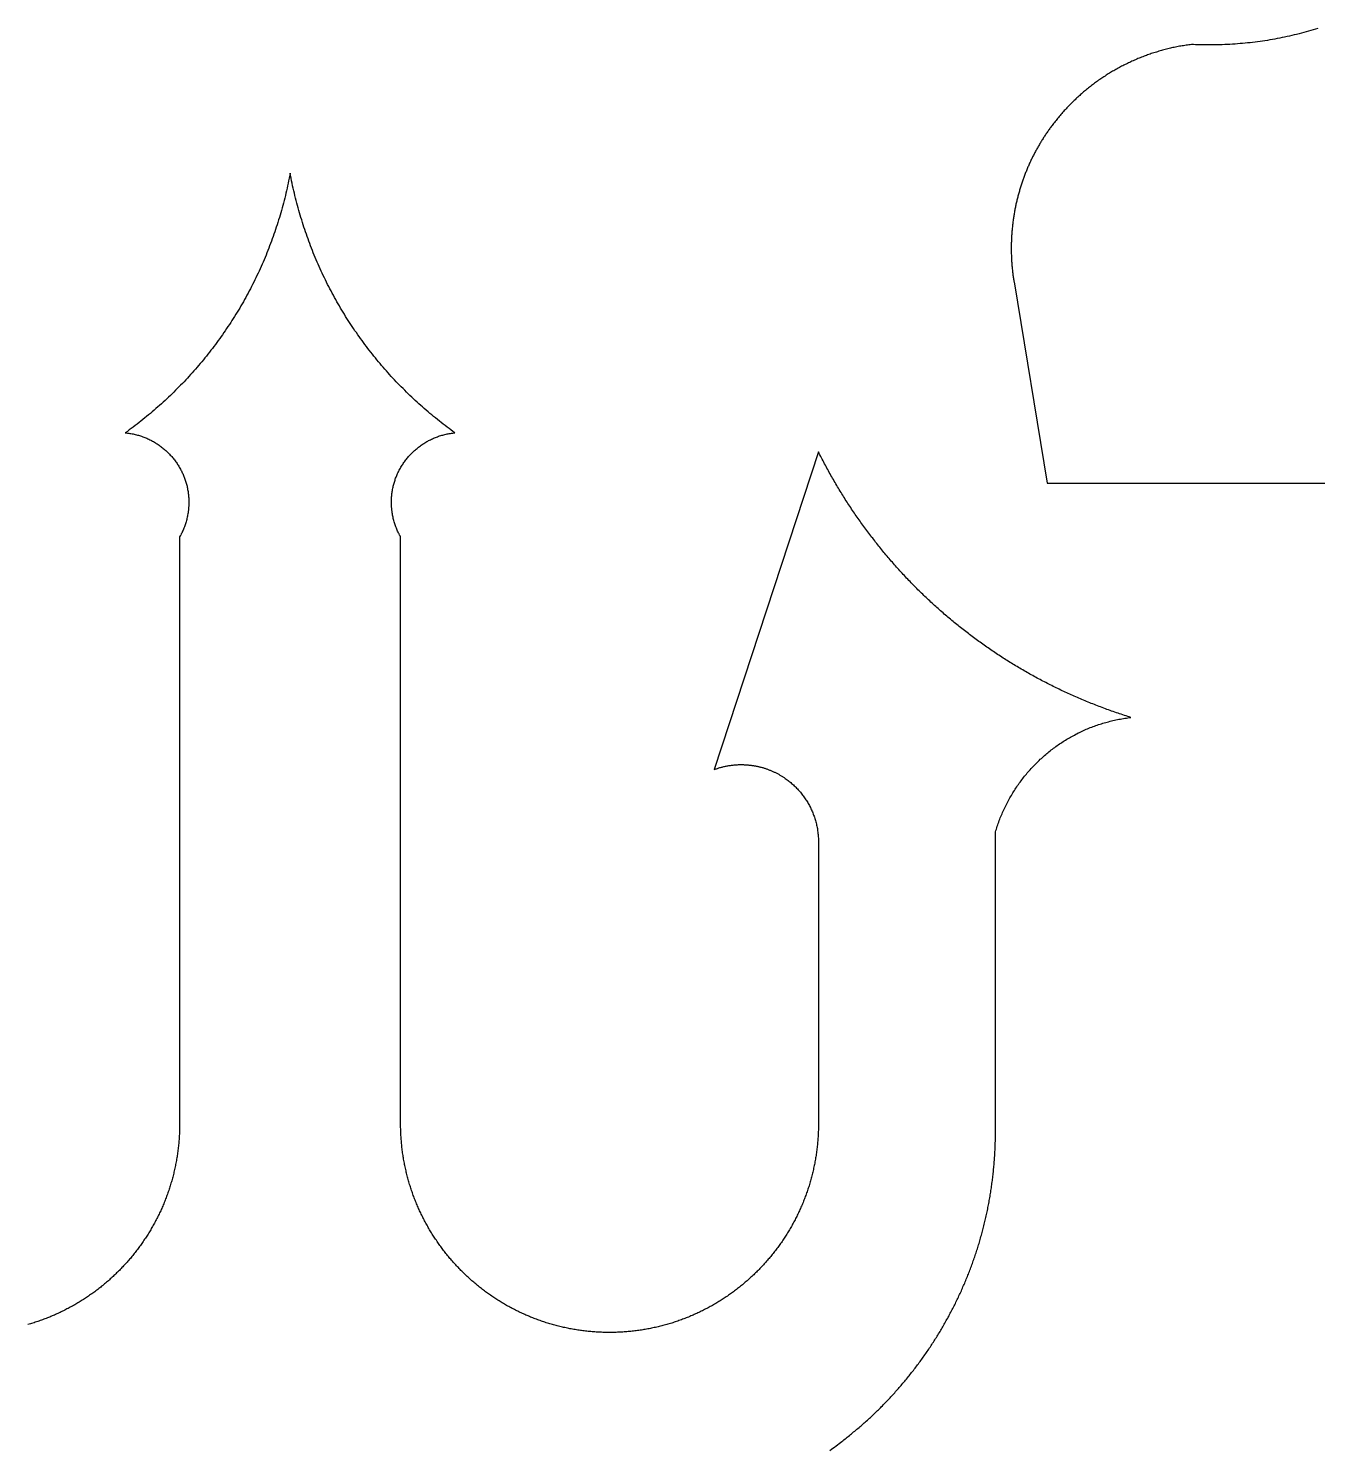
# Model space of a CAD drawing. Extents: x -331 to 1103, y -532 to 1751.
# Drawn here: x 441.7 to 644.4, y 285.2 to 508.7 of the extents above; entities that cross this region are included whole.
import ezdxf

# ---------------------------------------------------------------- set-up
doc = ezdxf.new("R2010")
doc.units = 0
doc.layers.add('Default_Layer', color=1, linetype='CONTINUOUS')

msp = doc.modelspace()

# ---------------------------------------------------------------- linework, layer by layer
at = {"layer": 'Default_Layer'}
for points in [[(644.44, 508.68), (644.07, 508.56), (643.7, 508.45), (643.33, 508.34), (642.96, 508.23), (642.59, 508.13), (642.21, 508.03), (641.84, 507.93), (641.47, 507.83), (641.09, 507.74), (640.71, 507.65), (640.34, 507.56), (639.96, 507.47), (639.58, 507.39), (639.2, 507.3), (638.82, 507.23), (638.43, 507.15), (638.05, 507.08), (637.67, 507), (637.28, 506.93), (636.9, 506.87), (636.51, 506.8), (636.12, 506.74), (635.73, 506.69), (635.34, 506.63), (634.95, 506.58), (634.56, 506.53), (634.17, 506.48), (633.78, 506.43), (633.38, 506.39), (632.99, 506.35), (632.6, 506.31), (632.2, 506.28), (631.8, 506.25), (631.41, 506.22), (631.01, 506.19), (630.61, 506.17), (630.21, 506.15), (629.81, 506.13), (629.41, 506.11), (629.01, 506.1), (628.6, 506.09), (628.2, 506.08), (627.8, 506.08), (627.39, 506.08), (627.02, 506.08), (626.65, 506.08), (626.28, 506.09), (625.92, 506.1), (625.56, 506.11), (625.21, 506.12), (624.88, 506.13), (624.55, 506.15), (624.34, 506.12), (624.13, 506.09), (623.92, 506.06), (623.71, 506.03), (623.5, 506), (623.3, 505.96), (623.09, 505.93), (622.88, 505.89), (622.67, 505.86), (622.47, 505.82), (622.26, 505.78), (622.06, 505.73), (621.85, 505.69), (621.65, 505.65), (621.44, 505.6), (621.24, 505.55), (621.04, 505.51), (620.83, 505.46), (620.63, 505.41), (620.43, 505.36), (620.23, 505.3), (620.03, 505.25), (619.83, 505.19), (619.63, 505.14), (619.43, 505.08), (619.23, 505.02), (619.04, 504.96), (618.84, 504.9), (618.64, 504.84), (618.45, 504.77), (618.25, 504.71), (618.06, 504.64), (617.87, 504.58), (617.67, 504.51), (617.48, 504.44), (617.29, 504.37), (617.1, 504.3), (616.9, 504.22), (616.71, 504.15), (616.52, 504.07), (616.34, 504), (616.15, 503.92), (615.96, 503.84), (615.77, 503.76), (615.59, 503.68), (615.4, 503.6), (615.21, 503.51), (615.03, 503.43), (614.85, 503.34), (614.66, 503.26), (614.48, 503.17), (614.3, 503.08), (614.12, 502.99), (613.93, 502.9), (613.75, 502.81), (613.58, 502.72), (613.4, 502.62), (613.22, 502.53), (613.04, 502.43), (612.86, 502.33), (612.69, 502.23), (612.51, 502.13), (612.34, 502.03), (612.16, 501.93), (611.99, 501.83), (611.82, 501.73), (611.65, 501.62), (611.48, 501.52), (611.3, 501.41), (611.14, 501.3), (610.97, 501.19), (610.8, 501.08), (610.63, 500.97), (610.46, 500.86), (610.3, 500.75), (610.13, 500.63), (609.97, 500.52), (609.8, 500.4), (609.64, 500.28), (609.48, 500.17), (609.32, 500.05), (609.16, 499.93), (609, 499.81), (608.84, 499.69), (608.68, 499.56), (608.52, 499.44), (608.36, 499.31), (608.21, 499.19), (608.05, 499.06), (607.9, 498.93), (607.74, 498.81), (607.59, 498.68), (607.44, 498.55), (607.29, 498.41), (607.14, 498.28), (606.99, 498.15), (606.84, 498.02), (606.69, 497.88), (606.54, 497.74), (606.4, 497.61), (606.25, 497.47), (606.11, 497.33), (605.96, 497.19), (605.82, 497.05), (605.68, 496.91), (605.54, 496.77), (605.4, 496.62), (605.26, 496.48), (605.12, 496.34), (604.98, 496.19), (604.84, 496.04), (604.71, 495.9), (604.57, 495.75), (604.44, 495.6), (604.3, 495.45), (604.17, 495.3), (604.04, 495.15), (603.91, 494.99), (603.78, 494.84), (603.65, 494.69), (603.52, 494.53), (603.39, 494.38), (603.27, 494.22), (603.14, 494.06), (603.02, 493.9), (602.89, 493.74), (602.77, 493.58), (602.65, 493.42), (602.56, 493.3), (602.46, 493.17), (602.37, 493.05), (602.28, 492.92), (602.19, 492.79), (602.1, 492.67), (602.01, 492.54), (601.92, 492.41), (601.83, 492.28), (601.74, 492.15), (601.65, 492.02), (601.56, 491.89), (601.48, 491.76), (601.39, 491.63), (601.31, 491.5), (601.22, 491.36), (601.14, 491.23), (601.05, 491.1), (600.97, 490.96), (600.89, 490.83), (600.81, 490.69), (600.73, 490.56), (600.65, 490.42), (600.57, 490.29), (600.49, 490.15), (600.41, 490.01), (600.33, 489.88), (600.25, 489.74), (600.18, 489.6), (600.1, 489.46), (600.03, 489.32), (599.95, 489.18), (599.88, 489.04), (599.81, 488.9), (599.73, 488.76), (599.66, 488.62), (599.59, 488.48), (599.52, 488.33), (599.45, 488.19), (599.38, 488.05), (599.31, 487.9), (599.24, 487.76), (599.18, 487.62), (599.11, 487.47), (599.05, 487.33), (598.98, 487.18), (598.92, 487.03), (598.85, 486.89), (598.79, 486.74), (598.73, 486.59), (598.67, 486.45), (598.61, 486.3), (598.55, 486.15), (598.49, 486), (598.43, 485.85), (598.37, 485.7), (598.31, 485.55), (598.26, 485.4), (598.2, 485.25), (598.14, 485.1), (598.09, 484.95), (598.04, 484.8), (597.98, 484.65), (597.93, 484.49), (597.88, 484.34), (597.83, 484.19), (597.78, 484.03), (597.73, 483.88), (597.68, 483.72), (597.63, 483.57), (597.59, 483.41), (597.54, 483.26), (597.5, 483.1), (597.45, 482.95), (597.41, 482.79), (597.36, 482.63), (597.32, 482.48), (597.28, 482.32), (597.24, 482.16), (597.2, 482), (597.16, 481.85), (597.12, 481.69), (597.08, 481.53), (597.05, 481.37), (597.01, 481.21), (596.97, 481.05), (596.94, 480.89), (596.91, 480.73), (596.87, 480.57), (596.84, 480.41), (596.81, 480.25), (596.78, 480.08), (596.75, 479.92), (596.72, 479.76), (596.69, 479.6), (596.66, 479.43), (596.64, 479.27), (596.61, 479.11), (596.59, 478.94), (596.56, 478.78), (596.54, 478.62), (596.51, 478.45), (596.49, 478.29), (596.47, 478.12), (596.45, 477.96), (596.43, 477.79), (596.41, 477.62), (596.4, 477.46), (596.38, 477.29), (596.36, 477.13), (596.35, 476.96), (596.33, 476.79), (596.32, 476.62), (596.31, 476.46), (596.3, 476.29), (596.29, 476.12), (596.28, 475.95), (596.27, 475.78), (596.26, 475.62), (596.25, 475.45), (596.24, 475.28), (596.24, 475.11), (596.23, 474.94), (596.23, 474.77), (596.23, 474.6), (596.22, 474.43), (596.22, 474.26), (596.22, 474.09), (596.22, 473.91), (596.22, 473.74), (596.23, 473.56), (596.23, 473.39), (596.23, 473.22), (596.24, 473.04), (596.25, 472.87), (596.25, 472.7), (596.26, 472.53), (596.27, 472.36), (596.28, 472.19), (596.29, 472.02), (596.3, 471.85), (596.31, 471.68), (596.32, 471.51), (596.34, 471.34), (596.35, 471.18), (596.37, 471.01), (596.38, 470.85), (596.4, 470.69), (596.42, 470.52), (596.43, 470.36), (596.45, 470.2), (596.47, 470.04), (596.49, 469.88), (596.51, 469.73), (596.54, 469.57), (596.56, 469.42), (596.58, 469.26), (596.61, 469.11), (596.63, 468.96), (596.66, 468.81), (601.89, 437.16), (905.13, 437.16)], [(567.71, 285.09), (567.95, 285.27), (568.19, 285.44), (568.44, 285.62), (568.68, 285.8), (568.92, 285.98), (569.16, 286.16), (569.4, 286.34), (569.57, 286.47), (569.75, 286.61), (569.92, 286.74), (570.09, 286.88), (570.27, 287.01), (570.44, 287.15), (570.61, 287.28), (570.78, 287.42), (570.95, 287.56), (571.12, 287.7), (571.29, 287.84), (571.45, 287.98), (571.62, 288.12), (571.79, 288.26), (571.96, 288.4), (572.12, 288.54), (572.29, 288.68), (572.45, 288.82), (572.62, 288.97), (572.78, 289.11), (572.95, 289.26), (573.11, 289.4), (573.27, 289.55), (573.43, 289.69), (573.6, 289.84), (573.76, 289.99), (573.92, 290.14), (574.08, 290.28), (574.24, 290.43), (574.4, 290.58), (574.55, 290.73), (574.71, 290.88), (574.87, 291.03), (575.03, 291.18), (575.18, 291.34), (575.34, 291.49), (575.49, 291.64), (575.65, 291.8), (575.8, 291.95), (575.96, 292.11), (576.11, 292.26), (576.26, 292.42), (576.41, 292.57), (576.57, 292.73), (576.72, 292.89), (576.87, 293.05), (577.02, 293.2), (577.17, 293.36), (577.31, 293.52), (577.46, 293.68), (577.61, 293.84), (577.76, 294), (577.9, 294.16), (578.05, 294.33), (578.19, 294.49), (578.34, 294.65), (578.48, 294.82), (578.63, 294.98), (578.77, 295.14), (578.91, 295.31), (579.05, 295.47), (579.19, 295.64), (579.33, 295.81), (579.47, 295.97), (579.61, 296.14), (579.75, 296.31), (579.89, 296.48), (580.03, 296.65), (580.16, 296.82), (580.3, 296.99), (580.44, 297.16), (580.57, 297.33), (580.71, 297.5), (580.84, 297.67), (580.97, 297.84), (581.11, 298.02), (581.24, 298.19), (581.37, 298.36), (581.5, 298.54), (581.63, 298.71), (581.76, 298.89), (581.89, 299.06), (582.02, 299.24), (582.15, 299.41), (582.27, 299.59), (582.4, 299.77), (582.53, 299.95), (582.65, 300.12), (582.78, 300.3), (582.9, 300.48), (583.03, 300.66), (583.15, 300.84), (583.27, 301.02), (583.39, 301.2), (583.51, 301.38), (583.63, 301.57), (583.75, 301.75), (583.87, 301.93), (583.99, 302.11), (584.11, 302.3), (584.23, 302.48), (584.34, 302.67), (584.46, 302.85), (584.57, 303.04), (584.69, 303.22), (584.8, 303.41), (584.92, 303.6), (585.03, 303.78), (585.14, 303.97), (585.25, 304.16), (585.36, 304.35), (585.47, 304.54), (585.58, 304.72), (585.69, 304.91), (585.8, 305.1), (585.91, 305.29), (586.02, 305.49), (586.12, 305.68), (586.23, 305.87), (586.33, 306.06), (586.44, 306.25), (586.54, 306.45), (586.64, 306.64), (586.74, 306.83), (586.85, 307.03), (586.95, 307.22), (587.05, 307.42), (587.15, 307.61), (587.25, 307.81), (587.34, 308), (587.44, 308.2), (587.54, 308.4), (587.63, 308.59), (587.73, 308.79), (587.82, 308.99), (587.92, 309.19), (588.01, 309.39), (588.1, 309.58), (588.2, 309.78), (588.29, 309.98), (588.38, 310.18), (588.47, 310.38), (588.56, 310.59), (588.64, 310.79), (588.73, 310.99), (588.82, 311.19), (588.91, 311.39), (588.99, 311.6), (589.08, 311.8), (589.16, 312), (589.24, 312.21), (589.33, 312.41), (589.41, 312.62), (589.49, 312.82), (589.57, 313.03), (589.65, 313.23), (589.73, 313.44), (589.81, 313.64), (589.89, 313.85), (589.96, 314.06), (590.04, 314.27), (590.11, 314.47), (590.19, 314.68), (590.26, 314.89), (590.34, 315.1), (590.41, 315.31), (590.48, 315.52), (590.55, 315.73), (590.62, 315.94), (590.69, 316.15), (590.76, 316.36), (590.83, 316.57), (590.9, 316.78), (590.96, 316.99), (591.03, 317.2), (591.09, 317.42), (591.16, 317.63), (591.22, 317.84), (591.29, 318.06), (591.35, 318.27), (591.41, 318.48), (591.47, 318.7), (591.53, 318.91), (591.59, 319.13), (591.65, 319.34), (591.7, 319.56), (591.76, 319.77), (591.82, 319.99), (591.87, 320.21), (591.93, 320.42), (591.98, 320.64), (592.03, 320.86), (592.09, 321.08), (592.14, 321.29), (592.19, 321.51), (592.24, 321.73), (592.29, 321.95), (592.34, 322.17), (592.38, 322.39), (592.43, 322.61), (592.48, 322.83), (592.52, 323.05), (592.57, 323.27), (592.61, 323.49), (592.65, 323.71), (592.69, 323.93), (592.73, 324.15), (592.78, 324.38), (592.81, 324.6), (592.85, 324.82), (592.89, 325.04), (592.93, 325.27), (592.97, 325.49), (593, 325.71), (593.04, 325.94), (593.07, 326.16), (593.1, 326.39), (593.14, 326.61), (593.17, 326.84), (593.2, 327.06), (593.23, 327.29), (593.26, 327.51), (593.28, 327.74), (593.31, 327.97), (593.34, 328.19), (593.36, 328.42), (593.39, 328.65), (593.41, 328.87), (593.44, 329.1), (593.46, 329.33), (593.48, 329.56), (593.5, 329.78), (593.52, 330.01), (593.54, 330.24), (593.56, 330.47), (593.58, 330.7), (593.59, 330.93), (593.61, 331.16), (593.62, 331.39), (593.64, 331.62), (593.65, 331.85), (593.66, 332.08), (593.68, 332.31), (593.69, 332.54), (593.7, 332.77), (593.71, 333), (593.71, 333.23), (593.72, 333.47), (593.73, 333.7), (593.73, 333.93), (593.74, 334.16), (593.74, 334.4), (593.74, 334.63), (593.75, 334.86), (593.75, 335.09), (593.75, 335.33), (593.75, 382.33), (593.82, 382.55), (593.89, 382.78), (593.96, 383), (594.03, 383.22), (594.11, 383.45), (594.18, 383.67), (594.26, 383.89), (594.35, 384.11), (594.43, 384.32), (594.51, 384.54), (594.6, 384.76), (594.69, 384.97), (594.78, 385.19), (594.87, 385.4), (594.97, 385.61), (595.06, 385.82), (595.16, 386.03), (595.26, 386.24), (595.36, 386.45), (595.47, 386.66), (595.57, 386.86), (595.68, 387.07), (595.79, 387.27), (595.9, 387.47), (596.01, 387.67), (596.12, 387.87), (596.24, 388.07), (596.36, 388.27), (596.48, 388.46), (596.6, 388.66), (596.72, 388.85), (596.84, 389.05), (596.97, 389.24), (597.1, 389.43), (597.23, 389.62), (597.36, 389.8), (597.49, 389.99), (597.62, 390.18), (597.76, 390.36), (597.9, 390.54), (598.03, 390.72), (598.17, 390.9), (598.32, 391.08), (598.46, 391.26), (598.6, 391.43), (598.75, 391.61), (598.9, 391.78), (599.05, 391.95), (599.2, 392.12), (599.35, 392.29), (599.51, 392.46), (599.66, 392.63), (599.82, 392.79), (599.98, 392.95), (600.14, 393.11), (600.3, 393.27), (600.46, 393.43), (600.62, 393.59), (600.79, 393.75), (600.96, 393.9), (601.13, 394.05), (601.3, 394.2), (601.47, 394.35), (601.64, 394.5), (601.81, 394.65), (601.99, 394.79), (602.16, 394.94), (602.34, 395.08), (602.52, 395.22), (602.7, 395.36), (602.88, 395.5), (603.07, 395.63), (603.25, 395.77), (603.43, 395.9), (603.62, 396.03), (603.81, 396.16), (604, 396.28), (604.19, 396.41), (604.38, 396.53), (604.57, 396.66), (604.77, 396.78), (604.96, 396.9), (605.16, 397.01), (605.36, 397.13), (605.55, 397.24), (605.75, 397.35), (605.95, 397.46), (606.16, 397.57), (606.36, 397.68), (606.56, 397.78), (606.77, 397.89), (606.97, 397.99), (607.18, 398.09), (607.39, 398.18), (607.6, 398.28), (607.81, 398.37), (608.02, 398.47), (608.23, 398.56), (608.45, 398.64), (608.66, 398.73), (608.88, 398.81), (609.09, 398.9), (609.31, 398.98), (609.53, 399.06), (609.75, 399.13), (609.97, 399.21), (610.19, 399.28), (610.41, 399.35), (610.64, 399.42), (610.86, 399.49), (611.09, 399.55), (611.31, 399.61), (611.54, 399.67), (611.77, 399.73), (611.99, 399.79), (612.22, 399.84), (612.45, 399.9), (612.68, 399.95), (612.92, 400), (613.15, 400.04), (613.38, 400.09), (613.61, 400.13), (613.85, 400.17), (614.09, 400.21), (614.32, 400.24), (614.56, 400.28), (614.8, 400.31), (615.03, 400.34), (614.78, 400.42), (614.53, 400.5), (614.27, 400.58), (614.02, 400.66), (613.77, 400.74), (613.52, 400.83), (613.26, 400.91), (613.01, 400.99), (612.76, 401.08), (612.51, 401.17), (612.26, 401.25), (612.01, 401.34), (611.76, 401.43), (611.51, 401.52), (611.26, 401.61), (611.02, 401.7), (610.77, 401.79), (610.52, 401.89), (610.27, 401.98), (610.03, 402.07), (609.78, 402.17), (609.54, 402.26), (609.29, 402.36), (609.05, 402.45), (608.8, 402.55), (608.56, 402.65), (608.31, 402.75), (608.07, 402.85), (607.83, 402.95), (607.59, 403.05), (607.34, 403.15), (607.1, 403.25), (606.86, 403.36), (606.62, 403.46), (606.38, 403.57), (606.14, 403.67), (605.9, 403.78), (605.66, 403.88), (605.42, 403.99), (605.19, 404.1), (604.95, 404.21), (604.71, 404.32), (604.48, 404.43), (604.24, 404.54), (604, 404.65), (603.77, 404.76), (603.53, 404.88), (603.3, 404.99), (603.07, 405.11), (602.83, 405.22), (602.6, 405.34), (602.37, 405.45), (602.13, 405.57), (601.9, 405.69), (601.67, 405.81), (601.44, 405.93), (601.21, 406.05), (600.98, 406.17), (600.75, 406.29), (600.52, 406.41), (600.29, 406.53), (600.06, 406.66), (599.84, 406.78), (599.61, 406.91), (599.38, 407.03), (599.16, 407.16), (598.93, 407.29), (598.71, 407.41), (598.48, 407.54), (598.26, 407.67), (598.03, 407.8), (597.81, 407.93), (597.59, 408.06), (597.36, 408.19), (597.14, 408.33), (596.92, 408.46), (596.7, 408.59), (596.48, 408.73), (596.26, 408.86), (596.04, 409), (595.82, 409.13), (595.6, 409.27), (595.38, 409.41), (595.17, 409.55), (594.95, 409.68), (594.73, 409.82), (594.52, 409.96), (594.3, 410.11), (594.08, 410.25), (593.87, 410.39), (593.66, 410.53), (593.44, 410.68), (593.23, 410.82), (593.02, 410.96), (592.8, 411.11), (592.59, 411.26), (592.38, 411.4), (592.17, 411.55), (591.96, 411.7), (591.75, 411.85), (591.54, 412), (591.33, 412.15), (591.12, 412.3), (590.92, 412.45), (590.71, 412.6), (590.5, 412.75), (590.3, 412.9), (590.09, 413.06), (589.88, 413.21), (589.68, 413.37), (589.48, 413.52), (589.27, 413.68), (589.07, 413.84), (588.87, 413.99), (588.66, 414.15), (588.46, 414.31), (588.26, 414.47), (588.06, 414.63), (587.86, 414.79), (587.66, 414.95), (587.46, 415.11), (587.26, 415.27), (587.07, 415.44), (586.87, 415.6), (586.67, 415.77), (586.48, 415.93), (586.28, 416.1), (586.09, 416.26), (585.89, 416.43), (585.7, 416.6), (585.5, 416.76), (585.31, 416.93), (585.12, 417.1), (584.93, 417.27), (584.73, 417.44), (584.54, 417.61), (584.35, 417.78), (584.16, 417.95), (583.97, 418.13), (583.79, 418.3), (583.6, 418.47), (583.41, 418.65), (583.22, 418.82), (583.04, 419), (582.85, 419.18), (582.66, 419.35), (582.48, 419.53), (582.3, 419.71), (582.11, 419.89), (581.93, 420.06), (581.75, 420.24), (581.56, 420.42), (581.38, 420.61), (581.2, 420.79), (581.02, 420.97), (580.84, 421.15), (580.66, 421.33), (580.48, 421.52), (580.31, 421.7), (580.13, 421.89), (579.95, 422.07), (579.78, 422.26), (579.6, 422.44), (579.42, 422.63), (579.25, 422.82), (579.08, 423.01), (578.9, 423.2), (578.73, 423.39), (578.56, 423.58), (578.38, 423.77), (578.21, 423.96), (578.04, 424.15), (577.87, 424.34), (577.7, 424.53), (577.54, 424.73), (577.37, 424.92), (577.2, 425.11), (577.03, 425.31), (576.87, 425.5), (576.7, 425.7), (576.53, 425.9), (576.37, 426.09), (576.21, 426.29), (576.04, 426.49), (575.88, 426.69), (575.72, 426.89), (575.56, 427.09), (575.39, 427.29), (575.23, 427.49), (575.07, 427.69), (574.91, 427.89), (574.76, 428.09), (574.6, 428.29), (574.44, 428.5), (574.28, 428.7), (574.13, 428.91), (573.97, 429.11), (573.82, 429.32), (573.66, 429.52), (573.51, 429.73), (573.36, 429.94), (573.2, 430.14), (573.05, 430.35), (572.9, 430.56), (572.75, 430.77), (572.6, 430.98), (572.45, 431.19), (572.3, 431.4), (572.15, 431.61), (572.01, 431.82), (571.86, 432.04), (571.71, 432.25), (571.57, 432.46), (571.42, 432.67), (571.28, 432.89), (571.13, 433.1), (570.99, 433.32), (570.85, 433.53), (570.71, 433.75), (570.56, 433.97), (570.42, 434.18), (570.28, 434.4), (570.14, 434.62), (570.01, 434.84), (569.87, 435.06), (569.73, 435.28), (569.59, 435.5), (569.46, 435.72), (569.32, 435.94), (569.19, 436.16), (569.05, 436.38), (568.92, 436.61), (568.79, 436.83), (568.65, 437.05), (568.52, 437.28), (568.39, 437.5), (568.26, 437.73), (568.13, 437.95), (568, 438.18), (567.87, 438.4), (567.75, 438.63), (567.62, 438.86), (567.49, 439.09), (567.37, 439.31), (567.24, 439.54), (567.12, 439.77), (567, 440), (566.87, 440.23), (566.75, 440.46), (566.63, 440.69), (566.51, 440.92), (566.39, 441.16), (566.27, 441.39), (566.15, 441.62), (566.03, 441.86), (565.91, 442.09), (549.54, 392.15), (549.66, 392.19), (549.78, 392.24), (549.9, 392.28), (550.02, 392.32), (550.14, 392.36), (550.27, 392.4), (550.39, 392.44), (550.52, 392.47), (550.65, 392.51), (550.77, 392.54), (550.9, 392.57), (551.03, 392.6), (551.16, 392.63), (551.29, 392.66), (551.43, 392.69), (551.56, 392.71), (551.69, 392.74), (551.83, 392.76), (551.96, 392.78), (552.1, 392.8), (552.24, 392.82), (552.37, 392.83), (552.51, 392.85), (552.65, 392.86), (552.79, 392.87), (552.93, 392.88), (553.07, 392.89), (553.21, 392.9), (553.35, 392.91), (553.49, 392.91), (553.63, 392.91), (553.78, 392.91), (553.9, 392.91), (554.02, 392.91), (554.14, 392.91), (554.26, 392.9), (554.38, 392.9), (554.5, 392.89), (554.62, 392.88), (554.74, 392.88), (554.86, 392.87), (554.98, 392.85), (555.09, 392.84), (555.21, 392.83), (555.33, 392.81), (555.45, 392.8), (555.56, 392.78), (555.68, 392.77), (555.8, 392.75), (555.91, 392.73), (556.03, 392.71), (556.14, 392.68), (556.26, 392.66), (556.37, 392.64), (556.48, 392.61), (556.6, 392.58), (556.71, 392.56), (556.82, 392.53), (556.93, 392.5), (557.04, 392.47), (557.16, 392.44), (557.27, 392.41), (557.38, 392.37), (557.49, 392.34), (557.59, 392.3), (557.7, 392.27), (557.81, 392.23), (557.92, 392.19), (558.03, 392.15), (558.13, 392.11), (558.24, 392.07), (558.34, 392.03), (558.45, 391.98), (558.55, 391.94), (558.66, 391.89), (558.76, 391.85), (558.86, 391.8), (558.97, 391.75), (559.07, 391.71), (559.17, 391.66), (559.27, 391.61), (559.37, 391.55), (559.47, 391.5), (559.57, 391.45), (559.66, 391.39), (559.76, 391.34), (559.86, 391.28), (559.95, 391.23), (560.05, 391.17), (560.14, 391.11), (560.24, 391.05), (560.33, 390.99), (560.43, 390.93), (560.52, 390.87), (560.61, 390.81), (560.7, 390.74), (560.85, 390.64), (560.99, 390.53), (561.14, 390.42), (561.28, 390.31), (561.42, 390.2), (561.56, 390.08), (561.7, 389.97), (561.83, 389.85), (561.97, 389.73), (562.1, 389.6), (562.23, 389.48), (562.36, 389.35), (562.48, 389.22), (562.61, 389.09), (562.73, 388.96), (562.85, 388.83), (562.97, 388.69), (563.09, 388.56), (563.2, 388.42), (563.31, 388.28), (563.42, 388.13), (563.53, 387.99), (563.64, 387.85), (563.74, 387.7), (563.84, 387.55), (563.94, 387.4), (564.04, 387.25), (564.14, 387.1), (564.23, 386.94), (564.32, 386.79), (564.41, 386.63), (564.49, 386.47), (564.58, 386.31), (564.66, 386.15), (564.74, 385.99), (564.82, 385.82), (564.89, 385.66), (564.96, 385.49), (565.03, 385.32), (565.1, 385.15), (565.16, 384.98), (565.23, 384.81), (565.29, 384.64), (565.34, 384.46), (565.4, 384.29), (565.45, 384.11), (565.5, 383.93), (565.54, 383.76), (565.59, 383.58), (565.63, 383.4), (565.67, 383.22), (565.7, 383.03), (565.74, 382.85), (565.77, 382.67), (565.79, 382.48), (565.82, 382.29), (565.84, 382.11), (565.86, 381.92), (565.88, 381.73), (565.89, 381.54), (565.9, 381.35), (565.91, 381.16), (565.91, 380.97), (565.91, 380.78), (565.91, 336.48), (565.91, 336.27), (565.91, 336.05), (565.91, 335.84), (565.9, 335.63), (565.9, 335.42), (565.89, 335.21), (565.88, 335), (565.87, 334.79), (565.86, 334.58), (565.85, 334.37), (565.83, 334.16), (565.82, 333.95), (565.8, 333.74), (565.78, 333.54), (565.76, 333.33), (565.74, 333.12), (565.72, 332.91), (565.7, 332.71), (565.68, 332.5), (565.65, 332.3), (565.62, 332.09), (565.59, 331.89), (565.57, 331.68), (565.54, 331.48), (565.5, 331.27), (565.47, 331.07), (565.44, 330.87), (565.4, 330.66), (565.36, 330.46), (565.33, 330.26), (565.29, 330.06), (565.25, 329.86), (565.2, 329.66), (565.16, 329.46), (565.12, 329.26), (565.07, 329.06), (565.03, 328.86), (564.98, 328.67), (564.93, 328.47), (564.88, 328.27), (564.83, 328.07), (564.78, 327.88), (564.72, 327.68), (564.67, 327.49), (564.61, 327.29), (564.55, 327.1), (564.5, 326.91), (564.44, 326.71), (564.38, 326.52), (564.31, 326.33), (564.25, 326.14), (564.19, 325.94), (564.12, 325.75), (564.06, 325.56), (563.99, 325.37), (563.92, 325.19), (563.85, 325), (563.78, 324.81), (563.71, 324.62), (563.64, 324.44), (563.56, 324.25), (563.49, 324.06), (563.41, 323.88), (563.33, 323.69), (563.25, 323.51), (563.17, 323.33), (563.09, 323.14), (563.01, 322.96), (562.93, 322.78), (562.85, 322.6), (562.76, 322.42), (562.67, 322.24), (562.59, 322.06), (562.5, 321.88), (562.41, 321.7), (562.32, 321.53), (562.23, 321.35), (562.14, 321.17), (562.04, 321), (561.95, 320.82), (561.85, 320.65), (561.76, 320.48), (561.66, 320.3), (561.56, 320.13), (561.46, 319.96), (561.36, 319.79), (561.26, 319.62), (561.16, 319.45), (561.06, 319.28), (560.95, 319.11), (560.85, 318.94), (560.74, 318.78), (560.63, 318.61), (560.52, 318.44), (560.41, 318.28), (560.3, 318.12), (560.19, 317.95), (560.08, 317.79), (559.97, 317.63), (559.85, 317.47), (559.74, 317.31), (559.62, 317.15), (559.51, 316.99), (559.39, 316.83), (559.27, 316.67), (559.15, 316.51), (559.03, 316.36), (558.91, 316.2), (558.79, 316.05), (558.66, 315.89), (558.54, 315.74), (558.41, 315.59), (558.29, 315.44), (558.16, 315.28), (558.03, 315.13), (557.9, 314.98), (557.77, 314.84), (557.64, 314.69), (557.51, 314.54), (557.38, 314.4), (557.25, 314.25), (557.11, 314.11), (556.98, 313.96), (556.84, 313.82), (556.71, 313.68), (556.57, 313.54), (556.43, 313.39), (556.29, 313.25), (556.15, 313.12), (556.01, 312.98), (555.87, 312.84), (555.73, 312.7), (555.59, 312.57), (555.44, 312.43), (555.3, 312.3), (555.15, 312.17), (555.01, 312.04), (554.86, 311.9), (554.71, 311.77), (554.56, 311.64), (554.41, 311.52), (554.26, 311.39), (554.11, 311.26), (553.96, 311.13), (553.81, 311.01), (553.66, 310.89), (553.5, 310.76), (553.35, 310.64), (553.19, 310.52), (553.04, 310.4), (552.88, 310.28), (552.72, 310.16), (552.56, 310.04), (552.4, 309.93), (552.24, 309.81), (552.08, 309.69), (551.92, 309.58), (551.76, 309.47), (551.6, 309.36), (551.43, 309.24), (551.27, 309.13), (551.1, 309.02), (550.94, 308.92), (550.77, 308.81), (550.61, 308.7), (550.44, 308.6), (550.27, 308.49), (550.1, 308.39), (549.93, 308.29), (549.76, 308.19), (549.59, 308.09), (549.42, 307.99), (549.25, 307.89), (549.07, 307.79), (548.9, 307.69), (548.72, 307.6), (548.55, 307.5), (548.37, 307.41), (548.2, 307.32), (548.02, 307.23), (547.84, 307.14), (547.67, 307.05), (547.49, 306.96), (547.31, 306.87), (547.13, 306.79), (546.95, 306.7), (546.77, 306.62), (546.59, 306.54), (546.4, 306.45), (546.22, 306.37), (546.04, 306.29), (545.85, 306.22), (545.67, 306.14), (545.48, 306.06), (545.3, 305.99), (545.11, 305.91), (544.93, 305.84), (544.74, 305.77), (544.55, 305.7), (544.36, 305.63), (544.17, 305.56), (543.98, 305.49), (543.79, 305.43), (543.6, 305.36), (543.41, 305.3), (543.22, 305.23), (543.03, 305.17), (542.84, 305.11), (542.64, 305.05), (542.45, 304.99), (542.26, 304.94), (542.06, 304.88), (541.87, 304.83), (541.67, 304.77), (541.47, 304.72), (541.28, 304.67), (541.08, 304.62), (540.88, 304.57), (540.69, 304.52), (540.49, 304.48), (540.29, 304.43), (540.09, 304.39), (539.89, 304.34), (539.69, 304.3), (539.49, 304.26), (539.29, 304.22), (539.09, 304.18), (538.88, 304.15), (538.68, 304.11), (538.48, 304.08), (538.28, 304.05), (538.07, 304.01), (537.87, 303.98), (537.66, 303.95), (537.46, 303.93), (537.25, 303.9), (537.05, 303.87), (536.84, 303.85), (536.63, 303.83), (536.43, 303.8), (536.22, 303.78), (536.01, 303.77), (535.81, 303.75), (535.6, 303.73), (535.39, 303.72), (535.18, 303.7), (534.97, 303.69), (534.76, 303.68), (534.55, 303.67), (534.34, 303.66), (534.13, 303.65), (533.92, 303.65), (533.71, 303.64), (533.49, 303.64), (533.28, 303.64), (533.07, 303.64), (532.86, 303.64), (532.65, 303.64), (532.43, 303.64), (532.22, 303.65), (532.01, 303.65), (531.8, 303.66), (531.59, 303.67), (531.38, 303.68), (531.17, 303.69), (530.96, 303.7), (530.75, 303.72), (530.54, 303.73), (530.33, 303.75), (530.13, 303.77), (529.92, 303.78), (529.71, 303.8), (529.5, 303.83), (529.3, 303.85), (529.09, 303.87), (528.89, 303.9), (528.68, 303.93), (528.48, 303.95), (528.27, 303.98), (528.07, 304.01), (527.86, 304.05), (527.66, 304.08), (527.46, 304.11), (527.26, 304.15), (527.05, 304.18), (526.85, 304.22), (526.65, 304.26), (526.45, 304.3), (526.25, 304.34), (526.05, 304.39), (525.85, 304.43), (525.65, 304.48), (525.45, 304.52), (525.26, 304.57), (525.06, 304.62), (524.86, 304.67), (524.66, 304.72), (524.47, 304.77), (524.27, 304.83), (524.08, 304.88), (523.88, 304.94), (523.69, 304.99), (523.5, 305.05), (523.3, 305.11), (523.11, 305.17), (522.92, 305.23), (522.73, 305.3), (522.54, 305.36), (522.35, 305.43), (522.16, 305.49), (521.97, 305.56), (521.78, 305.63), (521.59, 305.7), (521.4, 305.77), (521.21, 305.84), (521.03, 305.91), (520.84, 305.99), (520.65, 306.06), (520.47, 306.14), (520.29, 306.22), (520.1, 306.29), (519.92, 306.37), (519.74, 306.45), (519.55, 306.54), (519.37, 306.62), (519.19, 306.7), (519.01, 306.79), (518.83, 306.87), (518.65, 306.96), (518.47, 307.05), (518.29, 307.14), (518.12, 307.23), (517.94, 307.32), (517.76, 307.41), (517.59, 307.5), (517.41, 307.6), (517.24, 307.69), (517.07, 307.79), (516.89, 307.89), (516.72, 307.99), (516.55, 308.09), (516.38, 308.19), (516.21, 308.29), (516.04, 308.39), (515.87, 308.49), (515.7, 308.6), (515.53, 308.7), (515.37, 308.81), (515.2, 308.92), (515.04, 309.02), (514.87, 309.13), (514.71, 309.24), (514.54, 309.36), (514.38, 309.47), (514.22, 309.58), (514.06, 309.69), (513.9, 309.81), (513.74, 309.93), (513.58, 310.04), (513.42, 310.16), (513.26, 310.28), (513.1, 310.4), (512.95, 310.52), (512.79, 310.64), (512.64, 310.76), (512.48, 310.89), (512.33, 311.01), (512.18, 311.13), (512.03, 311.26), (511.88, 311.39), (511.73, 311.52), (511.58, 311.64), (511.43, 311.77), (511.28, 311.9), (511.13, 312.04), (510.99, 312.17), (510.84, 312.3), (510.7, 312.43), (510.55, 312.57), (510.41, 312.7), (510.27, 312.84), (510.13, 312.98), (509.99, 313.12), (509.85, 313.25), (509.71, 313.39), (509.57, 313.54), (509.43, 313.68), (509.3, 313.82), (509.16, 313.96), (509.02, 314.11), (508.89, 314.25), (508.76, 314.4), (508.63, 314.54), (508.49, 314.69), (508.36, 314.84), (508.23, 314.98), (508.11, 315.13), (507.98, 315.28), (507.85, 315.44), (507.73, 315.59), (507.6, 315.74), (507.48, 315.89), (507.35, 316.05), (507.23, 316.2), (507.11, 316.36), (506.99, 316.51), (506.87, 316.67), (506.75, 316.83), (506.63, 316.99), (506.52, 317.15), (506.4, 317.31), (506.29, 317.47), (506.17, 317.63), (506.06, 317.79), (505.95, 317.95), (505.84, 318.12), (505.72, 318.28), (505.62, 318.44), (505.51, 318.61), (505.4, 318.78), (505.29, 318.94), (505.19, 319.11), (505.08, 319.28), (504.98, 319.45), (504.88, 319.62), (504.78, 319.79), (504.68, 319.96), (504.58, 320.13), (504.48, 320.3), (504.38, 320.48), (504.29, 320.65), (504.19, 320.82), (504.1, 321), (504, 321.17), (503.91, 321.35), (503.82, 321.53), (503.73, 321.7), (503.64, 321.88), (503.55, 322.06), (503.46, 322.24), (503.38, 322.42), (503.29, 322.6), (503.21, 322.78), (503.13, 322.96), (503.05, 323.14), (502.96, 323.33), (502.89, 323.51), (502.81, 323.69), (502.73, 323.88), (502.65, 324.06), (502.58, 324.25), (502.5, 324.44), (502.43, 324.62), (502.36, 324.81), (502.29, 325), (502.22, 325.19), (502.15, 325.37), (502.08, 325.56), (502.02, 325.75), (501.95, 325.94), (501.89, 326.14), (501.82, 326.33), (501.76, 326.52), (501.7, 326.71), (501.64, 326.91), (501.58, 327.1), (501.53, 327.29), (501.47, 327.49), (501.42, 327.68), (501.36, 327.88), (501.31, 328.07), (501.26, 328.27), (501.21, 328.47), (501.16, 328.67), (501.11, 328.86), (501.07, 329.06), (501.02, 329.26), (500.98, 329.46), (500.93, 329.66), (500.89, 329.86), (500.85, 330.06), (500.81, 330.26), (500.78, 330.46), (500.74, 330.66), (500.7, 330.87), (500.67, 331.07), (500.64, 331.27), (500.6, 331.48), (500.57, 331.68), (500.54, 331.89), (500.52, 332.09), (500.49, 332.3), (500.46, 332.5), (500.44, 332.71), (500.42, 332.91), (500.4, 333.12), (500.37, 333.33), (500.36, 333.54), (500.34, 333.74), (500.32, 333.95), (500.31, 334.16), (500.29, 334.37), (500.28, 334.58), (500.27, 334.79), (500.26, 335), (500.25, 335.21), (500.24, 335.42), (500.24, 335.63), (500.23, 335.84), (500.23, 336.05), (500.23, 336.27), (500.23, 336.48), (500.23, 428.73), (500.14, 428.88), (500.06, 429.02), (499.98, 429.18), (499.9, 429.33), (499.83, 429.48), (499.75, 429.64), (499.68, 429.8), (499.62, 429.96), (499.55, 430.12), (499.49, 430.28), (499.43, 430.44), (499.37, 430.61), (499.31, 430.78), (499.26, 430.94), (499.21, 431.11), (499.16, 431.28), (499.12, 431.46), (499.07, 431.63), (499.04, 431.8), (499, 431.98), (498.96, 432.16), (498.93, 432.33), (498.9, 432.51), (498.89, 432.6), (498.88, 432.69), (498.87, 432.78), (498.86, 432.87), (498.85, 432.97), (498.84, 433.06), (498.83, 433.15), (498.82, 433.24), (498.81, 433.33), (498.81, 433.42), (498.8, 433.52), (498.79, 433.61), (498.79, 433.7), (498.79, 433.79), (498.78, 433.89), (498.78, 433.98), (498.78, 434.07), (498.78, 434.17), (498.78, 434.34), (498.79, 434.51), (498.79, 434.69), (498.8, 434.86), (498.81, 435.03), (498.83, 435.2), (498.85, 435.37), (498.86, 435.54), (498.89, 435.7), (498.91, 435.87), (498.94, 436.04), (498.97, 436.2), (499, 436.36), (499.03, 436.53), (499.07, 436.69), (499.11, 436.85), (499.15, 437.01), (499.19, 437.17), (499.24, 437.32), (499.29, 437.48), (499.34, 437.63), (499.39, 437.79), (499.44, 437.94), (499.5, 438.09), (499.56, 438.24), (499.62, 438.38), (499.68, 438.53), (499.75, 438.68), (499.81, 438.82), (499.88, 438.96), (499.95, 439.1), (500.02, 439.24), (500.11, 439.39), (500.19, 439.54), (500.28, 439.69), (500.36, 439.84), (500.45, 439.98), (500.55, 440.13), (500.64, 440.27), (500.74, 440.41), (500.84, 440.55), (500.94, 440.68), (501.04, 440.82), (501.14, 440.95), (501.25, 441.09), (501.36, 441.22), (501.47, 441.35), (501.58, 441.47), (501.69, 441.6), (501.81, 441.72), (501.93, 441.84), (502.05, 441.96), (502.17, 442.08), (502.29, 442.2), (502.41, 442.31), (502.54, 442.42), (502.67, 442.53), (502.8, 442.64), (502.93, 442.75), (503.06, 442.85), (503.2, 442.95), (503.33, 443.05), (503.47, 443.15), (503.61, 443.25), (503.75, 443.34), (503.89, 443.43), (504.04, 443.52), (504.18, 443.61), (504.33, 443.7), (504.48, 443.78), (504.63, 443.86), (504.78, 443.94), (504.93, 444.01), (505.08, 444.09), (505.24, 444.16), (505.39, 444.23), (505.55, 444.3), (505.71, 444.36), (505.87, 444.42), (506.03, 444.48), (506.19, 444.54), (506.36, 444.59), (506.52, 444.65), (506.69, 444.7), (506.86, 444.74), (507.02, 444.79), (507.19, 444.83), (507.36, 444.87), (507.54, 444.91), (507.71, 444.94), (507.88, 444.97), (508.06, 445), (508.23, 445.03), (508.41, 445.05), (508.58, 445.07), (508.76, 445.09), (508.45, 445.31), (508.14, 445.54), (507.83, 445.77), (507.52, 446), (507.22, 446.23), (506.91, 446.47), (506.61, 446.7), (506.31, 446.94), (506.01, 447.18), (505.71, 447.42), (505.41, 447.66), (505.12, 447.91), (504.82, 448.15), (504.53, 448.4), (504.24, 448.65), (503.95, 448.9), (503.66, 449.16), (503.38, 449.41), (503.09, 449.67), (502.81, 449.92), (502.53, 450.18), (502.25, 450.44), (501.97, 450.7), (501.69, 450.97), (501.42, 451.23), (501.14, 451.5), (500.87, 451.77), (500.6, 452.04), (500.33, 452.31), (500.06, 452.58), (499.8, 452.86), (499.53, 453.13), (499.27, 453.41), (499.01, 453.69), (498.75, 453.97), (498.5, 454.25), (498.24, 454.54), (497.99, 454.82), (497.73, 455.11), (497.48, 455.4), (497.23, 455.69), (496.99, 455.98), (496.74, 456.27), (496.5, 456.57), (496.26, 456.86), (496.01, 457.16), (495.78, 457.46), (495.54, 457.76), (495.3, 458.06), (495.07, 458.36), (494.84, 458.67), (494.61, 458.97), (494.38, 459.28), (494.16, 459.59), (493.93, 459.9), (493.71, 460.21), (493.49, 460.52), (493.27, 460.84), (493.05, 461.15), (492.84, 461.47), (492.62, 461.79), (492.41, 462.11), (492.2, 462.43), (491.99, 462.75), (491.79, 463.07), (491.58, 463.4), (491.38, 463.73), (491.18, 464.05), (490.98, 464.38), (490.78, 464.71), (490.59, 465.04), (490.4, 465.38), (490.21, 465.71), (490.02, 466.05), (489.83, 466.38), (489.65, 466.72), (489.46, 467.06), (489.28, 467.4), (489.1, 467.74), (488.92, 468.09), (488.75, 468.43), (488.58, 468.78), (488.4, 469.12), (488.23, 469.47), (488.07, 469.82), (487.9, 470.17), (487.74, 470.52), (487.58, 470.88), (487.42, 471.23), (487.26, 471.59), (487.1, 471.94), (486.95, 472.3), (486.8, 472.66), (486.65, 473.02), (486.5, 473.38), (486.36, 473.74), (486.22, 474.11), (486.08, 474.47), (485.94, 474.84), (485.8, 475.2), (485.67, 475.57), (485.53, 475.94), (485.4, 476.31), (485.27, 476.68), (485.15, 477.05), (485.02, 477.43), (484.9, 477.8), (484.78, 478.18), (484.67, 478.56), (484.55, 478.93), (484.44, 479.31), (484.33, 479.69), (484.22, 480.07), (484.11, 480.46), (484.01, 480.84), (483.9, 481.22), (483.8, 481.61), (483.71, 482), (483.61, 482.38), (483.52, 482.77), (483.43, 483.16), (483.34, 483.55), (483.25, 483.94), (483.17, 484.34), (483.09, 484.73), (483.01, 485.12), (482.93, 485.52), (482.85, 485.91), (482.78, 485.52), (482.7, 485.12), (482.62, 484.73), (482.54, 484.34), (482.46, 483.94), (482.37, 483.55), (482.28, 483.16), (482.19, 482.77), (482.1, 482.38), (482, 482), (481.9, 481.61), (481.8, 481.22), (481.7, 480.84), (481.6, 480.46), (481.49, 480.07), (481.38, 479.69), (481.27, 479.31), (481.16, 478.93), (481.04, 478.56), (480.92, 478.18), (480.8, 477.8), (480.68, 477.43), (480.56, 477.05), (480.43, 476.68), (480.3, 476.31), (480.17, 475.94), (480.04, 475.57), (479.91, 475.2), (479.77, 474.84), (479.63, 474.47), (479.49, 474.11), (479.35, 473.74), (479.2, 473.38), (479.06, 473.02), (478.91, 472.66), (478.76, 472.3), (478.6, 471.94), (478.45, 471.59), (478.29, 471.23), (478.13, 470.88), (477.97, 470.52), (477.81, 470.17), (477.64, 469.82), (477.47, 469.47), (477.3, 469.12), (477.13, 468.78), (476.96, 468.43), (476.78, 468.09), (476.61, 467.74), (476.43, 467.4), (476.25, 467.06), (476.06, 466.72), (475.88, 466.38), (475.69, 466.05), (475.5, 465.71), (475.31, 465.38), (475.12, 465.04), (474.92, 464.71), (474.73, 464.38), (474.53, 464.05), (474.33, 463.73), (474.12, 463.4), (473.92, 463.07), (473.71, 462.75), (473.51, 462.43), (473.3, 462.11), (473.08, 461.79), (472.87, 461.47), (472.66, 461.15), (472.44, 460.84), (472.22, 460.52), (472, 460.21), (471.78, 459.9), (471.55, 459.59), (471.33, 459.28), (471.1, 458.97), (470.87, 458.67), (470.64, 458.36), (470.4, 458.06), (470.17, 457.76), (469.93, 457.46), (469.69, 457.16), (469.45, 456.86), (469.21, 456.57), (468.97, 456.27), (468.72, 455.98), (468.47, 455.69), (468.22, 455.4), (467.97, 455.11), (467.72, 454.82), (467.47, 454.54), (467.21, 454.25), (466.95, 453.97), (466.7, 453.69), (466.43, 453.41), (466.17, 453.13), (465.91, 452.86), (465.64, 452.58), (465.38, 452.31), (465.11, 452.04), (464.84, 451.77), (464.56, 451.5), (464.29, 451.23), (464.02, 450.97), (463.74, 450.7), (463.46, 450.44), (463.18, 450.18), (462.9, 449.92), (462.61, 449.67), (462.33, 449.41), (462.04, 449.16), (461.76, 448.9), (461.47, 448.65), (461.18, 448.4), (460.88, 448.15), (460.59, 447.91), (460.29, 447.66), (460, 447.42), (459.7, 447.18), (459.4, 446.94), (459.1, 446.7), (458.79, 446.47), (458.49, 446.23), (458.18, 446), (457.88, 445.77), (457.57, 445.54), (457.26, 445.31), (456.94, 445.09), (457.12, 445.07), (457.3, 445.05), (457.48, 445.03), (457.65, 445), (457.83, 444.97), (458, 444.94), (458.17, 444.91), (458.34, 444.87), (458.51, 444.83), (458.68, 444.79), (458.85, 444.74), (459.02, 444.7), (459.18, 444.65), (459.35, 444.59), (459.51, 444.54), (459.67, 444.48), (459.84, 444.42), (460, 444.36), (460.16, 444.3), (460.31, 444.23), (460.47, 444.16), (460.62, 444.09), (460.78, 444.01), (460.93, 443.94), (461.08, 443.86), (461.23, 443.78), (461.38, 443.7), (461.53, 443.61), (461.67, 443.52), (461.81, 443.43), (461.96, 443.34), (462.1, 443.25), (462.24, 443.15), (462.37, 443.05), (462.51, 442.95), (462.65, 442.85), (462.78, 442.75), (462.91, 442.64), (463.04, 442.53), (463.17, 442.42), (463.29, 442.31), (463.42, 442.2), (463.54, 442.08), (463.66, 441.96), (463.78, 441.84), (463.9, 441.72), (464.01, 441.6), (464.13, 441.47), (464.24, 441.35), (464.35, 441.22), (464.46, 441.09), (464.56, 440.95), (464.67, 440.82), (464.77, 440.68), (464.87, 440.55), (464.97, 440.41), (465.07, 440.27), (465.16, 440.13), (465.25, 439.98), (465.34, 439.84), (465.43, 439.69), (465.52, 439.54), (465.6, 439.39), (465.68, 439.24), (465.76, 439.1), (465.83, 438.96), (465.89, 438.82), (465.96, 438.68), (466.03, 438.53), (466.09, 438.38), (466.15, 438.24), (466.21, 438.09), (466.26, 437.94), (466.32, 437.79), (466.37, 437.63), (466.42, 437.48), (466.47, 437.32), (466.51, 437.17), (466.56, 437.01), (466.6, 436.85), (466.64, 436.69), (466.67, 436.53), (466.71, 436.36), (466.74, 436.2), (466.77, 436.04), (466.8, 435.87), (466.82, 435.7), (466.84, 435.54), (466.86, 435.37), (466.88, 435.2), (466.89, 435.03), (466.91, 434.86), (466.91, 434.69), (466.92, 434.51), (466.93, 434.34), (466.93, 434.17), (466.93, 434.07), (466.93, 433.98), (466.92, 433.89), (466.92, 433.79), (466.92, 433.7), (466.91, 433.61), (466.91, 433.52), (466.9, 433.42), (466.9, 433.33), (466.89, 433.24), (466.88, 433.15), (466.87, 433.06), (466.86, 432.97), (466.85, 432.87), (466.84, 432.78), (466.83, 432.69), (466.82, 432.6), (466.8, 432.51), (466.77, 432.33), (466.74, 432.16), (466.71, 431.98), (466.67, 431.8), (466.63, 431.63), (466.59, 431.46), (466.54, 431.28), (466.5, 431.11), (466.45, 430.94), (466.39, 430.78), (466.34, 430.61), (466.28, 430.44), (466.22, 430.28), (466.16, 430.12), (466.09, 429.96), (466.02, 429.8), (465.95, 429.64), (465.88, 429.48), (465.8, 429.33), (465.73, 429.18), (465.65, 429.02), (465.57, 428.88), (465.48, 428.73), (465.48, 336.48), (465.48, 336.27), (465.48, 336.05), (465.48, 335.84), (465.47, 335.63), (465.46, 335.42), (465.46, 335.21), (465.45, 335), (465.44, 334.79), (465.43, 334.58), (465.41, 334.37), (465.4, 334.16), (465.39, 333.95), (465.37, 333.74), (465.35, 333.54), (465.33, 333.33), (465.31, 333.12), (465.29, 332.91), (465.27, 332.71), (465.24, 332.5), (465.22, 332.3), (465.19, 332.09), (465.16, 331.89), (465.13, 331.68), (465.1, 331.48), (465.07, 331.27), (465.04, 331.07), (465, 330.87), (464.97, 330.66), (464.93, 330.46), (464.89, 330.26), (464.85, 330.06), (464.81, 329.86), (464.77, 329.66), (464.73, 329.46), (464.69, 329.26), (464.64, 329.06), (464.59, 328.86), (464.55, 328.67), (464.5, 328.47), (464.45, 328.27), (464.4, 328.07), (464.34, 327.88), (464.29, 327.68), (464.24, 327.49), (464.18, 327.29), (464.12, 327.1), (464.06, 326.91), (464, 326.71), (463.94, 326.52), (463.88, 326.33), (463.82, 326.14), (463.76, 325.94), (463.69, 325.75), (463.62, 325.56), (463.56, 325.37), (463.49, 325.19), (463.42, 325), (463.35, 324.81), (463.28, 324.62), (463.2, 324.44), (463.13, 324.25), (463.05, 324.06), (462.98, 323.88), (462.9, 323.69), (462.82, 323.51), (462.74, 323.33), (462.66, 323.14), (462.58, 322.96), (462.5, 322.78), (462.41, 322.6), (462.33, 322.42), (462.24, 322.24), (462.16, 322.06), (462.07, 321.88), (461.98, 321.7), (461.89, 321.53), (461.8, 321.35), (461.7, 321.17), (461.61, 321), (461.52, 320.82), (461.42, 320.65), (461.33, 320.48), (461.23, 320.3), (461.13, 320.13), (461.03, 319.96), (460.93, 319.79), (460.83, 319.62), (460.73, 319.45), (460.62, 319.28), (460.52, 319.11), (460.41, 318.94), (460.31, 318.78), (460.2, 318.61), (460.09, 318.44), (459.98, 318.28), (459.87, 318.12), (459.76, 317.95), (459.65, 317.79), (459.54, 317.63), (459.42, 317.47), (459.31, 317.31), (459.19, 317.15), (459.07, 316.99), (458.96, 316.83), (458.84, 316.67), (458.72, 316.51), (458.6, 316.36), (458.48, 316.2), (458.35, 316.05), (458.23, 315.89), (458.11, 315.74), (457.98, 315.59), (457.86, 315.44), (457.73, 315.28), (457.6, 315.13), (457.47, 314.98), (457.34, 314.84), (457.21, 314.69), (457.08, 314.54), (456.95, 314.4), (456.82, 314.25), (456.68, 314.11), (456.55, 313.96), (456.41, 313.82), (456.28, 313.68), (456.14, 313.54), (456, 313.39), (455.86, 313.25), (455.72, 313.12), (455.58, 312.98), (455.44, 312.84), (455.3, 312.7), (455.15, 312.57), (455.01, 312.43), (454.87, 312.3), (454.72, 312.17), (454.57, 312.04), (454.43, 311.9), (454.28, 311.77), (454.13, 311.64), (453.98, 311.52), (453.83, 311.39), (453.68, 311.26), (453.53, 311.13), (453.38, 311.01), (453.22, 310.89), (453.07, 310.76), (452.91, 310.64), (452.76, 310.52), (452.6, 310.4), (452.45, 310.28), (452.29, 310.16), (452.13, 310.04), (451.97, 309.93), (451.81, 309.81), (451.65, 309.69), (451.49, 309.58), (451.33, 309.47), (451.16, 309.36), (451, 309.24), (450.84, 309.13), (450.67, 309.02), (450.51, 308.92), (450.34, 308.81), (450.17, 308.7), (450.01, 308.6), (449.84, 308.49), (449.67, 308.39), (449.5, 308.29), (449.33, 308.19), (449.16, 308.09), (448.99, 307.99), (448.81, 307.89), (448.64, 307.79), (448.47, 307.69), (448.29, 307.6), (448.12, 307.5), (447.94, 307.41), (447.77, 307.32), (447.59, 307.23), (447.41, 307.14), (447.23, 307.05), (447.06, 306.96), (446.88, 306.87), (446.7, 306.79), (446.52, 306.7), (446.34, 306.62), (446.15, 306.54), (445.97, 306.45), (445.79, 306.37), (445.61, 306.29), (445.42, 306.22), (445.24, 306.14), (445.05, 306.06), (444.87, 305.99), (444.68, 305.91), (444.49, 305.84), (444.31, 305.77), (444.12, 305.7), (443.93, 305.63), (443.74, 305.56), (443.55, 305.49), (443.36, 305.43), (443.17, 305.36), (442.98, 305.3), (442.79, 305.23), (442.6, 305.17), (442.4, 305.11), (442.21, 305.05), (442.02, 304.99), (441.82, 304.94), (441.63, 304.88)]]:
    msp.add_lwpolyline(points, dxfattribs=at)

doc.saveas('drawing.dxf')
